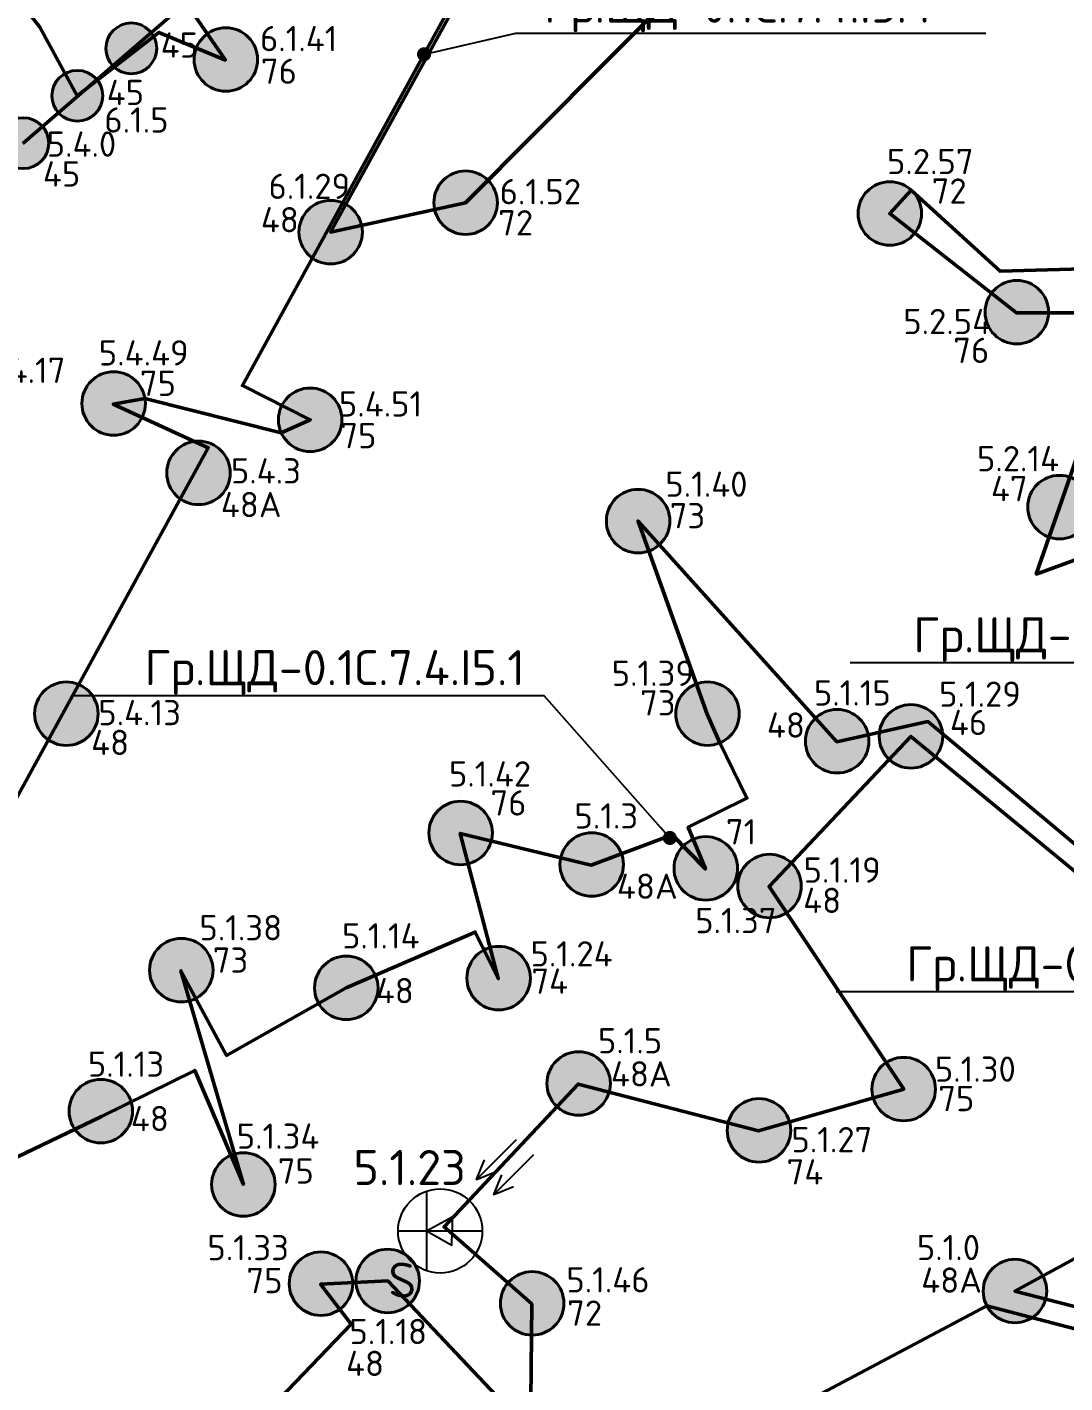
# Model space of a CAD drawing. Header units: millimetres. Extents: x -813692 to 807431, y 0 to 1813163.
# Drawn here: x 49517 to 56914, y 826641 to 836305 of the extents above; entities that cross this region are included whole.
import ezdxf
from ezdxf import colors
from ezdxf.entities.mleader import LeaderData, LeaderLine
from ezdxf.math import Vec2, Vec3

# ---------------------------------------------------------------- set-up
doc = ezdxf.new("R2010")
doc.units = ezdxf.units.MM
for name, color, linetype, lineweight in [('0_Авт.', 10, 'Continuous', 5), ('_Гр.ЩД-0.1С.7.4.I5.1', 6, 'Continuous', 50), ('_Гр.ЩД-0.1С.7.4.I5.2', 6, 'Continuous', 50), ('_Гр.ЩД-0.1С.7.4.I5.4', 6, 'Continuous', 50), ('_Гр.ЩД-0.1С.7.4.I6.1', 6, 'Continuous', 50)]:
    doc.layers.add(name, color=color, linetype=linetype, lineweight=lineweight)
for name, color, linetype, lineweight, true_color in [('DLX_LUM 1', 7, 'Continuous', 40, 0x130bf4), ('DLX_LUM 10', 7, 'Continuous', 40, 0x130bf4), ('DLX_LUM 14', 7, 'Continuous', 40, 0x130bf4), ('DLX_LUM 17', 7, 'Continuous', 40, 0x130bf4), ('DLX_LUM 18', 7, 'Continuous', 40, 0x130bf4), ('DLX_LUM 2', 7, 'Continuous', 40, 0x1b0ff0), ('DLX_LUM 25', 7, 'Continuous', 40, 0x130bf4), ('DLX_LUM 3', 7, 'Continuous', 40, 0x130bf4), ('DLX_LUM 5', 7, 'Continuous', 40, 0xfb3904), ('DLX_LUM 6', 7, 'Continuous', 40, 0x130bf4), ('DLX_LUM 9', 7, 'Continuous', 40, 0x130bf4)]:
    doc.layers.add(name, color=color, linetype=linetype, lineweight=lineweight, true_color=true_color)
doc.styles.add('ISOCPEUR', font='isocpeur.ttf')
doc.styles.add('TableTextStyle', font='isocpeur.ttf')
doc.linetypes.add('Проводка в лотке', pattern='A,7.5,[130,ltypeshp.shx,S=0.5,R=0,X=0,Y=0],1,[130,ltypeshp.shx,S=1,R=90,X=0,Y=-0.5],1,[130,ltypeshp.shx,S=0.5,R=0,X=0,Y=0],7.5', length=17)

# ---------------------------------------------------------------- blocks, each defined once
blk = doc.blocks.new('A$C85fa3c5e')
at = {"layer": '0_Авт.', "color": 6, "lineweight": 25, "ltscale": 100}
for points in [[(5.418, 6.505), (2.589, 3.676), (3.15, 5.068)], [(5.418, 6.505), (2.589, 3.676), (3.981, 4.236)], [(6.655, 5.428), (3.827, 2.599), (4.387, 3.991)], [(6.655, 5.428), (3.827, 2.599), (5.218, 3.16)], [(-0.973, 2.838), (-0.98, -2.836)], [(-0.976, 0), (0.849, 1.003), (0.849, -0.01)], [(-3, 0), (3, 0)], [(-0.976, 0), (0.838, -1.023), (0.849, -0.01)]]:
    blk.add_lwpolyline(points, dxfattribs=at)
blk.add_circle((0, 0), 3, dxfattribs=at)
blk = doc.blocks.new('DIC25')
at = {"layer": '_Гр.ЩД-0.1С.7.4.I5.2', "color": 18, "true_color": 0x000000, "style": 'TableTextStyle'}
for s, p in [('72', (-4214.9, -83.1, -497)), ('76', (-4061.3, -1218.7, -497)), ('47', (-3793, -2204.5, -497))]:
    blk.add_text(s, height=180, dxfattribs=at).set_placement(p)
at = {"layer": '_Гр.ЩД-0.1С.7.4.I5.2', "lineweight": 0, "ltscale": 100, "style": 'TableTextStyle'}
for tag, p, height in [('S', (-4453.3, 10022.1), 250), ('9А', (-2410.8, 9855.7, 3), 180), ('9', (-3194.3, 8735.8, 3), 180), ('9', (-338.2, 8457.7, 3), 180), ('9', (-1121.7, 7337.8, 3), 180), ('9', (1734.4, 7059.7, 3), 180), ('9', (950.9, 5939.8, 3), 180), ('9А', (3807, 5661.8, 3), 180), ('47', (-719.2, 4885.9, -497), 180), ('S', (3890.6, 4603), 250), ('9', (3023.5, 4541.9, 3), 180), ('9', (5879.6, 4263.8, 3), 180), ('47А', (-1211.5, 3453.6, -497), 180), ('9', (5096.1, 3143.9, 3), 180), ('75', (-293.7, 2982.6, -497), 180), ('9', (7952.2, 2865.8, 3), 180), ('74', (1175.2, 2766.8, -497), 180), ('73', (-2321.6, 2650.2, -497), 180), ('47', (1971.2, 2700.7, -497), 180), ('45', (3105.5, 2637.2, -497), 180), ('47', (-1666.4, 2066.5, -497), 180), ('47А', (2756.3, 1866.1, -497), 180), ('9', (7168.7, 1745.9, 3), 180), ('47', (594.8, 1598.2, -497), 180), ('9А', (10024.8, 1467.8, 3), 180), ('71', (1818.9, 1125, -497), 180), ('47', (-2181.2, 704.2, -497), 180), ('S', (-1098.8, 596.8), 250), ('76', (3536.7, 613.2, -497), 180), ('47', (541.4, 522.8, -497), 180), ('47', (2263.2, 358, -497), 180), ('74', (4500.7, 396.3, -497), 180), ('9', (9241.3, 347.9, 3), 180), ('72', (-4533.8, 127.3, -497), 180), ('74', (917.9, 55.7, -497), 180), ('9', (12097.4, 69.8, 3), 180), ('76', (-1800.4, -33.6, -497), 180), ('47А', (-528.5, -553.5, -497), 180), ('47А', (-2625, -742.1, -497), 180), ('47', (1698.5, -847.7, -497), 180), ('S', (11951.1, -960), 250), ('76', (-4417.7, -1013, -497), 180), ('9', (11313.9, -1050, 3), 180), ('9', (14169.9, -1328.1, 3), 180), ('75', (-166.5, -1513.2, -497), 180), ('47', (-1629.6, -1576.7, -497), 180), ('74', (2274.9, -1825.3, -497), 180), ('47', (-3892.4, -1990.8, -497), 180), ('47А', (1138.4, -2179.6, -497), 180), ('9', (13386.4, -2448, 3), 180), ('75', (-94.4, -2634.7, -497), 180), ('47', (-2727.1, -2696.1, -497), 180), ('9А', (16044.1, -3017.6, 3), 180), ('47', (380.2, -3413.1, -497), 180), ('73', (1583.8, -3390, -497), 180), ('9', (15459, -3846, 3), 180), ('73', (-1065.8, -4074.4, -497), 180), ('47', (-933.8, -5119.2, -497), 180)]:
    blk.add_attdef(tag, p, '', height=height, dxfattribs=at)
blk = doc.blocks.new('DIC24')
at = {"layer": '_Гр.ЩД-0.1С.7.4.I5.1', "color": 18, "true_color": 0x000000, "style": 'TableTextStyle'}
for s, p in [('73', (-992.5, 1592.7, -497)), ('73', (-1203.4, 258.6, -497)), ('46', (1004.8, 118.9, -497)), ('48', (-299.5, 100, -497)), ('76', (-2270.1, -454.9, -497)), ('71', (-591.6, -660.6, -497)), ('48А', (-1368.8, -1048.9, -497)), ('48', (-41.3, -1149.5, -497)), ('73', (-4249.6, -1575.4, -497)), ('74', (-1978.2, -1725.2, -497)), ('48', (-3087.4, -1792.9, -497)), ('48А', (-1411.7, -2386.2, -497)), ('75', (922.2, -2562.2, -497)), ('48', (-4833.7, -2704.7, -497)), ('75', (-3786.1, -3078.9, -497)), ('74', (-159, -3084.9, -497)), ('75', (-4009.3, -3859.6, -497)), ('48А', (800.2, -3856.4, -497)), ('72', (-1723.5, -4091.6, -497)), ('48', (-3299.9, -4450, -497))]:
    blk.add_text(s, height=180, dxfattribs=at).set_placement(p)
at = {"layer": '_Гр.ЩД-0.1С.7.4.I5.1', "lineweight": 0, "ltscale": 100, "style": 'TableTextStyle'}
for tag, p, height in [('73', (-1023.8, 1817.3, -497), 180), ('73', (-1406.1, 469.3, -497), 180), ('48', (35.4, 329.1, -497), 180), ('46', (928, 320.7, -497), 180), ('76', (-2566.1, -248.2, -497), 180), ('48А', (-1671.4, -547.5, -497), 180), ('48', (-38.3, -933.4, -497), 180), ('74', (2325.5, -1025.3, -497), 180), ('71', (-810.8, -1293.4, -497), 180), ('73', (-4344.8, -1344.4, -497), 180), ('48', (-3328.3, -1402.5, -497), 180), ('74', (-1984.7, -1530.8, -497), 180), ('48А', (-1504.3, -2150.2, -497), 180), ('48', (-5140, -2317, -497), 180), ('75', (897.5, -2352.7, -497), 180), ('74', (2302.3, -2365.1, -497), 180), ('48', (3260.6, -2707.6, -497), 180), ('75', (-4078.9, -2830.2, -497), 180), ('74', (-124.8, -2855.3, -497), 180), ('S', (-3247, -3088.9), 250), ('48А', (-6879.9, -3185.3, -497), 180), ('48', (3845.5, -3484.8, -497), 180), ('75', (-4287.9, -3624.9, -497), 180), ('48А', (769.2, -3624.1, -497), 180), ('72', (-1729.2, -3854.2, -497), 180), ('72', (2451.3, -3939.6, -497), 180), ('48', (-8699.6, -4062.9, -497), 180), ('48', (-3275.4, -4222.9, -497), 180), ('72', (-1760.4, -4755.1, -497), 180), ('48', (-30.6, -4805.7, -497), 180), ('72', (1644.1, -4779.9, -497), 180), ('75', (-6683.2, -4903.4, -497), 180), ('48', (-4834.4, -4938.5, -497), 180), ('48А', (2857.5, -5112, -497), 180), ('48', (-1725.9, -5712.9, -497), 180), ('72', (1093.1, -5693.5, -497), 180), ('74', (-3452.4, -5835.6, -497), 180), ('S', (-6127, -6009), 250), ('75', (-7058.7, -6028.2, -497), 180), ('48А', (-5790.8, -6342.4, -497), 180), ('72', (-4909.9, -6717.8, -497), 180), ('48А', (-3521.9, -6700, -497), 180), ('75', (-1458.7, -6778.5, -497), 180), ('S', (-8317.3, -7505.9), 250), ('48', (-5144.4, -7520.1, -497), 180), ('48', (-6828.3, -7912.6, -497), 180), ('47', (-6707.3, -8370.7, -497), 180), ('76', (-4348.2, -8752.4, -497), 180), ('75', (-2587.2, -9293.9, -497), 180), ('76', (-6220.7, -11621.9), 180)]:
    blk.add_attdef(tag, p, '', height=height, dxfattribs=at)
blk = doc.blocks.new('DIC28')
at = {"layer": '_Гр.ЩД-0.1С.7.4.I6.1', "color": 18, "true_color": 0x000000, "style": 'TableTextStyle'}
for s, p in [('45', (-1931, -1082.5, -497)), ('76', (-1216.5, -1269, -497)), ('45', (-2315.8, -1420.2, -497)), ('48', (-1217.4, -2327.6, -497)), ('72', (475.1, -2349.2, -497))]:
    blk.add_text(s, height=180, dxfattribs=at).set_placement(p)
at = {"layer": '_Гр.ЩД-0.1С.7.4.I6.1', "lineweight": 0, "ltscale": 100, "style": 'TableTextStyle'}
for tag, p, height in [('74', (-5946, 11223.8, -497), 180), ('48', (-7837.5, 9775.1, -497), 180), ('72', (-6550.5, 9793.6, -497), 180), ('72', (-5895.1, 9856.9, -497), 180), ('48', (-8745.5, 9215.5, -497), 180), ('74', (-4480.1, 9122.8, -497), 180), ('48А', (-5653.1, 8840.5, -497), 180), ('72', (-6881.6, 8588.8, -497), 180), ('73', (-9019.2, 8041, -497), 180), ('74', (-6408.2, 8045.3, -497), 180), ('48', (-3825.1, 8077.8, -497), 180), ('76', (-2165.1, 8114, -497), 180), ('S', (-5198, 7591.3), 250), ('48А', (-8064.7, 7165, -497), 180), ('48А', (-1997.3, 7253, -497), 180), ('72', (-3559.3, 6849.1, -497), 180), ('72', (-6963.3, 6524.3, -497), 180), ('75', (-5050.7, 6411.6, -497), 180), ('48', (-6031.8, 5836.5, -497), 180), ('75', (-3095.1, 5887, -497), 180), ('71', (-7235, 5639.2, -497), 180), ('48', (-2699.7, 4897.6, -497), 180), ('47А', (-1743.9, 4606.8, -497), 180), ('46', (-5191.9, 4421.4, -497), 180), ('45', (-3218.1, 3931.6, -497), 180), ('74', (-1492.7, 3234.6, -497), 180), ('74', (-3506.1, 3137.6, -497), 180), ('48', (-2492.8, 3141.2, -497), 180), ('75', (132.6, 3025.6, -497), 180), ('45', (1688.9, 2630.7, -497), 180), ('47', (730.5, 2203.1, -497), 180), ('45', (1973, 2228.1, -497), 180), ('72', (-2382.2, 1894.3, -497), 180), ('48', (-3255.2, 1342.1, -497), 180), ('72', (-1307.1, 1281.7, -497), 180), ('48А', (1340.9, 1299.6, -497), 180), ('47', (-341.4, 1200.1, -497), 180), ('72', (383.1, 802.3, -497), 180), ('75', (-4831.6, 548.9, -497), 180), ('S', (-2403.7, 190.8), 250), ('76', (2415.7, 115.8, -497), 180), ('45', (-443, 66.7, -497), 180), ('72', (-3249.6, -137.3, -497), 180), ('45', (-833.3, -274, -497), 180), ('45', (-2524.8, -561.4, -497), 180), ('48', (431, -535.6, -497), 180), ('48А', (-4305.8, -581.8, -497), 180), ('45', (-1219.2, -610.2, -497), 180), ('45', (-2652.4, -809.5, -497), 180), ('76', (-1223.2, -1036.4, -497), 180), ('45', (-2332.5, -1616.4, -497), 180), ('48', (-1162.3, -2089.2, -497), 180), ('72', (485.2, -2127.4, -497), 180)]:
    blk.add_attdef(tag, p, '', height=height, dxfattribs=at)
blk = doc.blocks.new('DIC27')
at = {"layer": '_Гр.ЩД-0.1С.7.4.I5.4', "color": 18, "true_color": 0x000000, "style": 'TableTextStyle'}
for s, p in [('45', (379.3, -461.3, -497)), ('75', (1070.7, -1953.5, -497)), ('75', (2500, -2326.8, -497)), ('48А', (1647.7, -2818, -497)), ('48', (723, -4513.6, -497))]:
    blk.add_text(s, height=180, dxfattribs=at).set_placement(p)
at = {"layer": '_Гр.ЩД-0.1С.7.4.I5.4', "lineweight": 0, "ltscale": 100, "style": 'TableTextStyle'}
for tag, p, height in [('80', (-5771.4, 6939.1, -497), 180), ('80', (-5586, 6733.3, -497), 180), ('80', (-5400.7, 6527.4, -497), 180), ('80', (-5215.3, 6321.6, -497), 180), ('80', (-5030, 6115.7, -497), 180), ('80', (-4844.6, 5909.9, -497), 180), ('80', (-4659.3, 5704, -497), 180), ('80А', (-7129.3, 5583.3, -497), 180), ('80А', (-6943.9, 5377.4, -497), 180), ('80А', (-6758.6, 5171.6, -497), 180), ('80А', (-6573.2, 4965.7, -497), 180), ('80', (-4500.5, 4874.6, -497), 180), ('80А', (-6387.9, 4759.9, -497), 180), ('80', (-4315.2, 4668.7, -497), 180), ('80А', (-6202.6, 4554, -497), 180), ('80', (-4129.8, 4462.9, -497), 180), ('80А', (-6017.2, 4348.2, -497), 180), ('80', (-3944.5, 4257, -497), 180), ('80', (-3759.1, 4051.2, -497), 180), ('S', (-5573.5, 3782.9), 250), ('80', (-3573.8, 3845.3, -497), 180), ('80', (-3388.4, 3639.5, -497), 180), ('80', (-5667.8, 3237.4, -497), 180), ('80', (-5482.5, 3031.5, -497), 180), ('80', (-5297.1, 2825.7, -497), 180), ('80', (-5111.8, 2619.8, -497), 180), ('80', (-4926.4, 2414, -497), 180), ('80', (-4741.1, 2208.1, -497), 180), ('80', (-4555.7, 2002.3, -497), 180), ('72', (-383.6, 540.7, -497), 180), ('47', (-4316.6, 4, -497), 180), ('45', (406.4, -248.5, -497), 180), ('75', (-2719.2, -780.6, -497), 180), ('48', (-1603, -785.5, -497), 180), ('48', (-438.1, -951.3, -497), 180), ('75', (-5704.7, -1279.5, -497), 180), ('48', (-3601.9, -1321, -497), 180), ('75', (778, -1736.8, -497), 180), ('74', (-48.8, -1861.1, -497), 180), ('45', (-2676.8, -1968.7, -497), 180), ('46', (-1566.3, -1927.3, -497), 180), ('75', (2489.3, -2100.7, -497), 180), ('75', (-4895.6, -2378.2, -497), 180), ('48', (-3742.6, -2551.7, -497), 180), ('48А', (1719.5, -2577.8, -497), 180), ('48', (-1567.4, -2926.9, -497), 180), ('48', (-2929.5, -3065.8, -497), 180), ('48А', (-5046.5, -3261.3, -497), 180), ('S', (-4256.6, -4269.8, -497), 250), ('48', (-566.9, -4195.1, -497), 180), ('75', (-2413.9, -4295.6, -497), 180), ('48', (774.2, -4301.3, -497), 180), ('48', (-4359.9, -4504, -497), 180), ('74', (-1647.1, -4896.7, -497), 180), ('48', (-555.8, -5497.9, -497), 180), ('48', (-2335.4, -6314.5, -497), 180), ('47', (-1057.2, -6441.4, -497), 180)]:
    blk.add_attdef(tag, p, '', height=height, dxfattribs=at)
blk = doc.blocks.new('A$Cab2378fa')
at = {"lineweight": 25, "true_color": 0xfff5f5}
h = blk.add_hatch(color=7, dxfattribs=at)
h.dxf.hatch_style = 1
h.paths.add_polyline_path([(0, 0), (-141.6, -170.3, 0.174923), (3, -222.4, 0.197808), (162.3, -156.8)])
h.paths.add_polyline_path([(-163.2, 157.6), (0, 0), (147.8, 177.8, 0.175398), (3, 230.2, 0.209014)])
at = {"lineweight": 25}
h = blk.add_hatch(color=256, dxfattribs=at)
h.paths.add_polyline_path([(162.3, -156.8, 0.442338), (147.8, 177.8), (0, 0)])
h.paths.add_polyline_path([(-141.6, -170.3), (0, 0), (-163.2, 157.6, 0.430096)])
blk.add_circle((3, 3.9), 226.3)
blk = doc.blocks.new('_Dot')
at = {"color": 0, "linetype": 'ByBlock', "lineweight": -2}
blk.add_line((-0.5, 0), (-1, 0), dxfattribs=at)
at = {"color": 0, "linetype": 'ByBlock', "const_width": 0.5}
blk.add_lwpolyline([(-0.25, 0, 1), (0.25, 0, 1)], format="xyb", close=True, dxfattribs=at)

msp = doc.modelspace()

# ---------------------------------------------------------------- linework, layer by layer
at = {"layer": '_Гр.ЩД-0.1С.7.4.I5.1', "ltscale": 100}
for points in [[(57139.7, 830353.9), (55937.7, 831354.7), (55288.3, 831210.9), (53872.2, 832784.2), (54364.2, 831407.6), (54454.3, 831202.6), (54648.2, 830809.3), (54230.2, 830603.2), (54351.5, 830304.8), (54115.8, 830546.9), (53538.7, 830332), (52603.9, 830557.4), (52875.2, 829522.6), (52711.6, 829854.6), (51792, 829457), (50938.3, 828975.5), (50613.1, 829579.2), (51058.7, 828055.4), (50712.2, 828868.8), (50046.6, 828540.7), (48292.7, 827699.2)], [(50864.8, 826056), (51825.7, 827059.7), (51608.5, 827344.2), (52087.2, 827367.4), (53105.9, 826291.7), (53114.3, 827203.6), (52489.2, 827752.8), (53445.2, 828771.2), (54730.6, 828436.9), (55765.6, 828735.3), (54806.2, 830178.8), (55816.9, 831249.7), (57180.3, 830127.9)], [(57671, 826152.8), (59026.3, 828522.9), (58289.1, 828211.4), (57504.9, 828528.6), (57583.7, 828316.4), (58080.6, 828123.3), (56558.3, 827295.9), (57286.7, 827106.8), (57093.7, 826997.4), (56358.7, 827189.3), (54824.5, 826376.5)]]:
    msp.add_lwpolyline(points, dxfattribs=at)
at = {"layer": '_Гр.ЩД-0.1С.7.4.I5.2', "ltscale": 100}
msp.add_lwpolyline([(58315.5, 837042.8), (57467.9, 834594), (56452, 834565.7), (55819.1, 835143.8), (55666.5, 834976.7), (56568.9, 834269.4), (57355.5, 834269.4), (56876, 832884), (56709.9, 832406.9), (57230.5, 832596.5), (59397.1, 834583.8), (59253.8, 835148.6), (59661.6, 835380.2), (59940.3, 835082.6), (60336.3, 835445.9), (60668.9, 835083.3), (60865, 835196.3), (60483.7, 835581.1), (61907.4, 836887.4)], dxfattribs=at)
at = {"layer": '_Гр.ЩД-0.1С.7.4.I5.4', "ltscale": 100}
msp.add_lwpolyline([(49487.3, 835475.2), (54253.9, 839592.3), (51052.1, 833750.7), (51534.8, 833506.5), (51328.6, 833413.1), (50356.9, 833658.7), (50356.9, 833658.7), (50130.5, 833618.4), (50808.6, 833306.4), (49299.6, 830553.2)], dxfattribs=at)
at = {"layer": '_Гр.ЩД-0.1С.7.4.I6.1', "ltscale": 100}
msp.add_lwpolyline([(49228.9, 836787.7), (49607.1, 836305.8), (49874.5, 835816), (50456.4, 836267.2), (50930.5, 836070.3), (50661.6, 836459.7), (50833.8, 836597.7), (50479, 837031), (50784.1, 836814.2), (50895.6, 836651.8), (54253.9, 839592.3), (53548.1, 838280.5), (54659.3, 837082.1), (52642.6, 835053.5), (51680.7, 834844.1), (52622.7, 836560.6)], dxfattribs=at)

# ---------------------------------------------------------------- block references
at = {"layer": '0_Авт.', "color": 3, "linetype": 'Проводка в лотке', "ltscale": 100, "xscale": 100, "yscale": 100, "zscale": 100}
msp.add_blockref('A$C85fa3c5e', (52461.5, 827723.8), dxfattribs=at)
at = {"layer": '_Гр.ЩД-0.1С.7.4.I5.1', "lineweight": 0}
ref = msp.add_blockref('DIC24', (55090, 831140), dxfattribs=at)
ref.add_attrib('S', '5.1.23', (51843, 828051.1), dxfattribs={"lineweight": 0, "ltscale": 100, "height": 250, "style": 'TableTextStyle'})
ref.add_attrib('74', '5.1.24', (53105.3, 829609.2, -497), dxfattribs={"lineweight": 0, "ltscale": 100, "height": 180, "style": 'TableTextStyle'})
ref.add_attrib('74', '5.1.27', (54965.2, 828284.7, -497), dxfattribs={"lineweight": 0, "ltscale": 100, "height": 180, "style": 'TableTextStyle'})
ref.add_attrib('48', '5.1.13', (49950, 828823, -497), dxfattribs={"lineweight": 0, "ltscale": 100, "height": 180, "style": 'TableTextStyle'})
ref.add_attrib('48', '5.1.14', (51761.7, 829737.5, -497), dxfattribs={"lineweight": 0, "ltscale": 100, "height": 180, "style": 'TableTextStyle'})
ref.add_attrib('48', '5.1.15', (55125.4, 831469.1, -497), dxfattribs={"lineweight": 0, "ltscale": 100, "height": 180, "style": 'TableTextStyle'})
ref.add_attrib('48', '5.1.18', (51814.6, 826917.1, -497), dxfattribs={"lineweight": 0, "ltscale": 100, "height": 180, "style": 'TableTextStyle'})
ref.add_attrib('48', '5.1.19', (55051.7, 830206.6, -497), dxfattribs={"lineweight": 0, "ltscale": 100, "height": 180, "style": 'TableTextStyle'})
ref.add_attrib('48А', '5.1.0', (55859.2, 827515.9, -497), dxfattribs={"lineweight": 0, "ltscale": 100, "height": 180, "style": 'TableTextStyle'})
ref.add_attrib('48А', '5.1.3', (53418.6, 830592.5, -497), dxfattribs={"lineweight": 0, "ltscale": 100, "height": 180, "style": 'TableTextStyle'})
ref.add_attrib('48А', '5.1.5', (53585.7, 828989.8, -497), dxfattribs={"lineweight": 0, "ltscale": 100, "height": 180, "style": 'TableTextStyle'})
ref.add_attrib('46', '5.1.29', (56018, 831460.7, -497), dxfattribs={"lineweight": 0, "ltscale": 100, "height": 180, "style": 'TableTextStyle'})
ref.add_attrib('76', '5.1.42', (52523.9, 830891.8, -497), dxfattribs={"lineweight": 0, "ltscale": 100, "height": 180, "style": 'TableTextStyle'})
ref.add_attrib('72', '5.1.46', (53360.8, 827285.8, -497), dxfattribs={"lineweight": 0, "ltscale": 100, "height": 180, "style": 'TableTextStyle'})
ref.add_attrib('73', '5.1.38', (50745.2, 829795.6, -497), dxfattribs={"lineweight": 0, "ltscale": 100, "height": 180, "style": 'TableTextStyle'})
ref.add_attrib('73', '5.1.39', (53683.9, 831609.3, -497), dxfattribs={"lineweight": 0, "ltscale": 100, "height": 180, "style": 'TableTextStyle'})
ref.add_attrib('73', '5.1.40', (54066.2, 832957.3, -497), dxfattribs={"lineweight": 0, "ltscale": 100, "height": 180, "style": 'TableTextStyle'})
ref.add_attrib('75', '5.1.30', (55987.5, 828787.3, -497), dxfattribs={"lineweight": 0, "ltscale": 100, "height": 180, "style": 'TableTextStyle'})
ref.add_attrib('75', '5.1.33', (50802.1, 827515.1, -497), dxfattribs={"lineweight": 0, "ltscale": 100, "height": 180, "style": 'TableTextStyle'})
ref.add_attrib('75', '5.1.34', (51011.1, 828309.8, -497), dxfattribs={"lineweight": 0, "ltscale": 100, "height": 180, "style": 'TableTextStyle'})
ref.add_attrib('71', '5.1.37', (54279.2, 829846.6, -497), dxfattribs={"lineweight": 0, "ltscale": 100, "height": 180, "style": 'TableTextStyle'})
at = {"layer": '_Гр.ЩД-0.1С.7.4.I5.2', "color": 3, "lineweight": 0}
ref = msp.add_blockref('DIC25', (60180, 835130), dxfattribs=at)
ref.add_attrib('47', '5.2.14', (56287.6, 833139.2, -497), dxfattribs={"lineweight": 0, "ltscale": 100, "height": 180, "style": 'TableTextStyle'})
ref.add_attrib('76', '5.2.54', (55762.3, 834117, -497), dxfattribs={"lineweight": 0, "ltscale": 100, "height": 180, "style": 'TableTextStyle'})
ref.add_attrib('72', '5.2.57', (55646.2, 835257.3, -497), dxfattribs={"lineweight": 0, "ltscale": 100, "height": 180, "style": 'TableTextStyle'})
at = {"layer": '_Гр.ЩД-0.1С.7.4.I5.4', "color": 3, "lineweight": 0}
ref = msp.add_blockref('DIC27', (49250, 835630), dxfattribs=at)
ref.add_attrib('74', '5.4.17', (49201.2, 833768.9, -497), dxfattribs={"lineweight": 0, "ltscale": 100, "height": 180, "style": 'TableTextStyle'})
ref.add_attrib('48', '5.4.13', (50024.2, 831328.7, -497), dxfattribs={"lineweight": 0, "ltscale": 100, "height": 180, "style": 'TableTextStyle'})
ref.add_attrib('45', '5.4.0', (49656.4, 835381.5, -497), dxfattribs={"lineweight": 0, "ltscale": 100, "height": 180, "style": 'TableTextStyle'})
ref.add_attrib('48А', '5.4.3', (50969.5, 833052.2, -497), dxfattribs={"lineweight": 0, "ltscale": 100, "height": 180, "style": 'TableTextStyle'})
ref.add_attrib('75', '5.4.49', (50028, 833893.2, -497), dxfattribs={"lineweight": 0, "ltscale": 100, "height": 180, "style": 'TableTextStyle'})
ref.add_attrib('75', '5.4.51', (51739.3, 833529.3, -497), dxfattribs={"lineweight": 0, "ltscale": 100, "height": 180, "style": 'TableTextStyle'})
at = {"layer": '_Гр.ЩД-0.1С.7.4.I6.1', "color": 3, "lineweight": 0}
ref = msp.add_blockref('DIC28', (52400, 837170), dxfattribs=at)
ref.add_attrib('48', '6.1.29', (51237.7, 835080.8, -497), dxfattribs={"lineweight": 0, "ltscale": 100, "height": 180, "style": 'TableTextStyle'})
ref.add_attrib('45', '6.1.5', (50067.5, 835553.6, -497), dxfattribs={"lineweight": 0, "ltscale": 100, "height": 180, "style": 'TableTextStyle'})
ref.add_attrib('76', '6.1.41', (51176.8, 836133.6, -497), dxfattribs={"lineweight": 0, "ltscale": 100, "height": 180, "style": 'TableTextStyle'})
ref.add_attrib('72', '6.1.52', (52885.2, 835042.6, -497), dxfattribs={"lineweight": 0, "ltscale": 100, "height": 180, "style": 'TableTextStyle'})
at = {"layer": 'DLX_LUM 1', "ltscale": 100}
for p in [(52875.2, 829522.6), (54730.6, 828436.9)]:
    msp.add_blockref('A$Cab2378fa', p, dxfattribs=at)
at = {"layer": 'DLX_LUM 10', "ltscale": 100}
for p in [(50930.5, 836070.3), (56568.9, 834269.4), (52603.9, 830557.4)]:
    msp.add_blockref('A$Cab2378fa', p, dxfattribs=at)
at = {"layer": 'DLX_LUM 14', "ltscale": 100}
for p in [(52639.6, 835049.6), (55663.5, 834972.8), (53114.3, 827203.6)]:
    msp.add_blockref('A$Cab2378fa', p, dxfattribs=at)
at = {"layer": 'DLX_LUM 17', "ltscale": 100}
for p in [(53869.2, 832780.3), (54364.2, 831407.6), (50613.1, 829579.2)]:
    msp.add_blockref('A$Cab2378fa', p, dxfattribs=at)
at = {"layer": 'DLX_LUM 18', "ltscale": 100}
for p in [(50130.5, 833618.4), (51531.8, 833502.6), (55762.6, 828731.4), (51055.7, 828051.5), (51608.5, 827344.2)]:
    msp.add_blockref('A$Cab2378fa', p, dxfattribs=at)
at = {"layer": 'DLX_LUM 2', "ltscale": 100}
for p in [(51677.7, 834840.2), (49793.7, 831407.2), (55288.3, 831210.9), (54806.2, 830178.8), (51789, 829453.1), (50039.4, 828574.2), (52084.2, 827363.5)]:
    msp.add_blockref('A$Cab2378fa', p, dxfattribs=at)
at = {"layer": 'DLX_LUM 25', "ltscale": 100}
msp.add_blockref('A$Cab2378fa', (54351.5, 830304.8), dxfattribs=at)
at = {"layer": 'DLX_LUM 3', "ltscale": 100, "xscale": 0.8, "yscale": 0.8, "zscale": 0.8}
for p in [(50257, 836150.6), (49872.2, 835812.9), (49487.3, 835475.2)]:
    msp.add_blockref('A$Cab2378fa', p, dxfattribs=at)
at = {"layer": 'DLX_LUM 5', "ltscale": 100}
for p in [(50735.7, 833123.7), (53538.7, 830332), (53445.2, 828771.2), (56555.3, 827292)]:
    msp.add_blockref('A$Cab2378fa', p, dxfattribs=at)
at = {"layer": 'DLX_LUM 6', "ltscale": 100}
msp.add_blockref('A$Cab2378fa', (56873, 832880.1), dxfattribs=at)
at = {"layer": 'DLX_LUM 9', "ltscale": 100}
msp.add_blockref('A$Cab2378fa', (55814, 831245.8), dxfattribs=at)

# ---------------------------------------------------------------- texts
at = {"layer": 'Defpoints', "color": 254, "true_color": 0xeeb4ce, "style": 'TableTextStyle'}
msp.add_text('S', height=250, dxfattribs=at).set_placement((52092.9, 827248.3))

# ---------------------------------------------------------------- leaders
at = {"layer": '_Гр.ЩД-0.1С.7.4.I5.1'}
ml = msp.add_multileader_mtext('Standard', dxfattribs=at)
ml.set_content('Гр.ЩД-0.1С.7.4.I5.1', color=256, style='ISOCPEUR')
ml.set_leader_properties()
ml.set_arrow_properties(name='DOT')
ml.build(insert=Vec2(0, 0))
ml.multileader.update_dxf_attribs({"has_dogleg": 0, "text_left_attachment_type": 6, "text_right_attachment_type": 6, "arrow_head_size": 100})
ctx = ml.context
ctx.base_point, ctx.char_height, ctx.arrow_head_size, ctx.landing_gap_size, ctx.plane_origin = Vec3(50153.2, 831539.5), 250, 100, 200, Vec3(137353.1, 961916)
ctx.left_attachment, ctx.right_attachment = 6, 6
notes = []
notes.append((ctx, [(1, (1, 1, 0), (53211.2, 831539.5), (-1, 0), 8, [(1, [(54098.7, 830525.5)], 0, [])])]))
ctx.mtext.insert, ctx.mtext.flow_direction = Vec3(50353.2, 831864.5), 5
ml = msp.add_multileader_mtext('Standard', dxfattribs=at)
ml.set_content('Гр.ЩД-0.1С.7.4.I5.1', color=256, style='ISOCPEUR')
ml.set_leader_properties()
ml.set_arrow_properties(name='DOT')
ml.build(insert=Vec2(0, 0))
ml.multileader.update_dxf_attribs({"has_dogleg": 0, "text_left_attachment_type": 6, "text_right_attachment_type": 6, "arrow_head_size": 100})
ctx = ml.context
ctx.base_point, ctx.char_height, ctx.arrow_head_size, ctx.landing_gap_size, ctx.plane_origin = Vec3(55582.6, 829427.9), 250, 100, 200, Vec3(142782.5, 959804.3)
ctx.left_attachment, ctx.right_attachment = 6, 6
notes.append((ctx, [(1, (1, 1, 0), (58640.6, 829427.9), (-1, 0), 8, [(1, [(58967.9, 828464.3)], 0, [])])]))
ctx.mtext.insert, ctx.mtext.flow_direction = Vec3(55782.6, 829752.9), 5
at = {"layer": '_Гр.ЩД-0.1С.7.4.I5.2'}
ml = msp.add_multileader_mtext('Standard', dxfattribs=at)
ml.set_content('Гр.ЩД-0.1С.7.4.I5.2', color=256, style='ISOCPEUR')
ml.set_leader_properties()
ml.set_arrow_properties(name='DOT')
ml.build(insert=Vec2(0, 0))
ml.multileader.update_dxf_attribs({"has_dogleg": 0, "text_left_attachment_type": 6, "text_right_attachment_type": 6, "arrow_head_size": 100})
ctx = ml.context
ctx.base_point, ctx.char_height, ctx.arrow_head_size, ctx.landing_gap_size, ctx.plane_origin = Vec3(55633.5, 831773.8), 250, 100, 200, Vec3(142494, 966754.2)
ctx.left_attachment, ctx.right_attachment = 6, 6
notes.append((ctx, [(1, (1, 1, 0), (58741.5, 831773.8), (-1, 0), 8, [(1, [(59462.1, 831799.5)], 0, [])])]))
ctx.mtext.insert, ctx.mtext.flow_direction = Vec3(55833.5, 832098.8), 5
at = {"layer": '_Гр.ЩД-0.1С.7.4.I5.4'}
ml = msp.add_multileader_mtext('Standard', dxfattribs=at)
ml.set_content('Гр.ЩД-0.1С.7.4.I5.4', color=256, style='ISOCPEUR')
ml.set_leader_properties()
ml.set_arrow_properties(name='DOT')
ml.build(insert=Vec2(0, 0))
ml.multileader.update_dxf_attribs({"has_dogleg": 0, "text_left_attachment_type": 6, "text_right_attachment_type": 6, "arrow_head_size": 100})
ctx = ml.context
ctx.base_point, ctx.char_height, ctx.arrow_head_size, ctx.landing_gap_size, ctx.plane_origin = Vec3(53001.3, 836262.1), 250, 100, 200, Vec3(140301.4, 966744.9)
ctx.left_attachment, ctx.right_attachment = 6, 6
notes.append((ctx, [(0, (1, 1, 0), (52993.3, 836262.1), (1, 0), 8, [(1, [(52346.4, 836112.1)], 0, [])])]))
ctx.mtext.insert, ctx.mtext.flow_direction = Vec3(53201.3, 836587.1), 5
for ctx, leaders in notes:
    for number, flags, end, landing, length, lines in leaders:
        leader = LeaderData()
        leader.index, (leader.has_last_leader_line, leader.has_dogleg_vector, leader.attachment_direction) = number, flags
        leader.last_leader_point, leader.dogleg_vector, leader.dogleg_length = Vec3(end), Vec3(landing), length
        for number, points, colour, breaks in lines:
            line = LeaderLine()
            line.index, line.vertices, line.color, line.breaks = number, Vec3.list(points), colors.encode_raw_color(colour), breaks
            leader.lines.append(line)
        ctx.leaders.append(leader)

doc.saveas('drawing.dxf')
